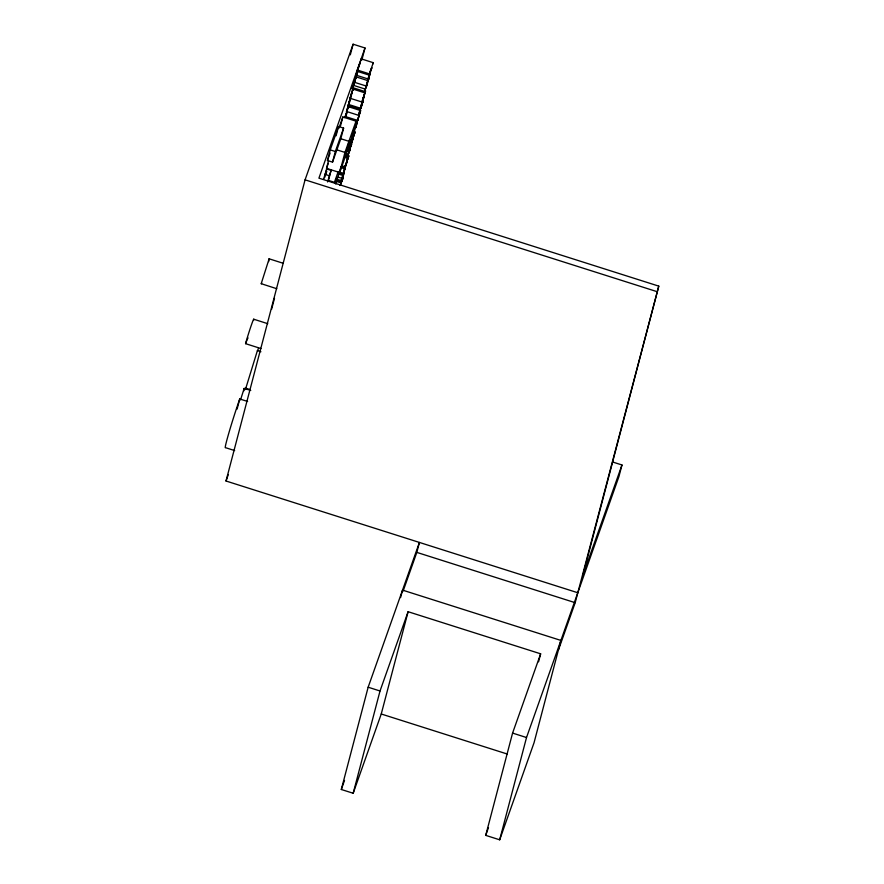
<?xml version="1.0" encoding="UTF-8"?>
<svg xmlns="http://www.w3.org/2000/svg" width="884" height="884" viewBox="0 0 884 884"><rect width="100%" height="100%" fill="white"/><g stroke="black" fill="none" stroke-linecap="round" stroke-linejoin="round"><path stroke-width="1.33" d="M352.175 92.71L347.788 106.5L359.744 110.29L364.131 96.511L361.412 104.533M351.279 142.821L354.65 132.434L353.821 135.65M361.954 102.025L365.556 90.941L361.954 102.025L349.998 98.235L353.213 87.947M356.142 126.246L355.777 127.771L356.517 125.064M345.434 165.507L347.832 158.048L347.147 160.678M351.699 141.639L354.097 134.191L353.412 136.821M243.94 390.783L244.238 388.419L250.736 390.441M246.05 388.396A25.039 1.028 -72.4 0 1 245.42 389.512L257.399 350.628L260.913 351.744M368.053 80.4L369.457 75.659L367.379 82.61L369.954 74.134L366.164 86.013L354.208 82.212L356.307 74.831M366.164 86.013L368.617 77.593M348.815 103.052L349.313 101.174M343.688 172.17L344.948 167.883L344.506 169.85M362.794 102.433L363.092 101.273L358.44 115.263L346.484 111.472L348.23 105.682M358.44 115.263L360.186 109.483M268.648 261.62L269.123 258.813L261.2 283.687L276.803 288.725M346.506 114.367L346.738 113.251L345.401 116.721M350.771 145.982L351.224 144.059L349.953 148.313M237.1 409.093L239.752 398.971L247.619 401.469M577.793 592.744L226.017 481.007L305.068 179.839L353.103 44.2L365.015 47.979L361.865 59.968M271.565 309.389L274.504 298.195M350.307 54.852L353.103 44.2M327.445 160.512L330.24 149.882L338.517 126.5L343.6 128.114L340.815 138.733L332.528 162.126L327.445 160.512L330.063 153.142M323.533 179.308L326.726 168.977L331.091 170.358L328.45 180.413L334.417 182.314L338.075 171.993M339.677 172.535L344.959 152.413L356.02 121.174L350.738 141.285L339.677 172.535L326.516 168.358L328.494 160.811M325.411 174.004L326.726 168.977M336.075 135.793L338.517 126.5M340.55 125.793L342.859 116.986L356.816 121.428C359.169 115.649 361.755 107.826 360.296 111.119L359.666 113.075M332.528 162.126L335.323 151.495L343.6 128.114M327.566 181.96L331.091 170.358M365.799 87.98L367.501 83.66L364.097 92.621L352.141 88.82L356.86 74.853M347.92 108.489L344.859 117.638L346.992 111.638M371.125 69.029L371.954 67.67L367.556 80.532L355.6 76.731L358.617 66.797M350.285 99.881L350.495 99.096L347.788 106.5M360.981 60.101L361.302 58.885L373.258 62.687L372.938 63.902M341.003 166.7L335.798 184.049M335.909 180.292L340.683 181.806L345.401 167.838L345.069 169.098M344.561 157.186L346.948 157.949L351.666 143.982L351.335 145.23M364.097 92.621L368.816 78.654L368.484 79.903M340.13 185.43L343.644 174.546L340.771 182.966M337.876 173.861L342.661 175.386L342.959 174.225L339.368 173.087M340.826 167.562L344.406 168.7L344.716 167.54L341.125 166.402M346.528 150.766L348.915 151.518L349.224 150.368L346.826 149.606M348.285 144.081L350.672 144.843L350.981 143.683M354.296 131.031L353.998 132.191L357.258 122.666L356.959 123.826M356.816 121.428L357.125 120.268L345.169 116.478M367.556 80.532L370.573 70.598M368.993 75.052L369.313 73.836L357.357 70.035L357.037 71.261L368.993 75.052L373.258 62.687M359.368 114.235L358.871 116.113L359.788 113.03M361.523 106.003L360.97 108.146L362.031 104.069M341.754 181.739L342.053 180.579L340.362 185.364M362.241 103.682L362.451 102.898M342.572 179.098L342.23 180.413L343.091 177.64L342.749 178.955M348.539 157.043L348.837 155.882L346.451 155.131M354.804 133.186L355.103 132.025L352.716 131.263M538.555 661.796L540.643 653.817L408.099 611.717L381.247 713.996L353.18 793.257L341.312 789.489L368.153 687.211L419.425 542.444L416.817 552.389L403.126 591.042M400.585 597.573L402.54 590.114L560.909 640.425L534.058 742.704L499.681 839.8L485.725 835.369L512.576 733.09L540.643 653.817M353.18 793.257L380.021 690.99L408.099 611.717M499.681 839.8L526.521 737.521L618.911 476.631L621.971 464.973L612.756 462.045M558.301 650.37L575.186 602.689L658.779 286.129L318.914 178.159L365.015 47.979M658.779 286.129L582.788 575.639L621.971 464.973M348.539 107.726L348.716 107.052M346.075 115.583L345.622 117.152M357.589 72.145L357.158 73.604M353.158 88.997L352.661 90.698M352.65 90.477L353.07 88.798L351.534 93.008M347.556 159.507C348.926 149.904 346.727 170.258 342.627 165.927M345.81 116.799L346.075 115.915M356.959 74.024L357.501 71.869L355.423 78.82L355.688 78.046M361.269 104.975L360.794 107.019L363.004 100.765L359.744 110.29M355.733 76.875L354.208 82.212M351.313 93.671L350.528 96.544L351.302 94.566M335.025 182.999L337.003 177.419L335.301 183.364M240.503 399.944L244.183 388.363M355.6 76.731L358.838 66.532M352.362 91.66L351.71 93.682M352.285 91.66L351.832 93.019M356.351 76.157L356.639 75.273M356.804 74.532L356.097 76.61M355.954 76.179L356.661 73.803M353.843 84.179L355.766 78.411M349.456 100.732L351.445 95.063M356.429 74.764L357.611 71.151M351.357 94.71L350.65 96.699M357.434 70.145L361.302 58.885M338.848 128.313L342.859 116.986M348.837 103.218L350.617 98.223M349.567 102.212L346.484 111.472M326.516 168.358L328.262 163.418M324.55 177.739L326.826 171.286M226.017 481.007L228.315 474.498M350.672 144.843L355.103 132.025M348.915 151.518L353.114 138.412L349.534 149.473M344.406 168.7L348.837 155.882M342.661 175.386L346.848 162.269L343.279 173.341L338.495 171.816M341.312 789.489L344.517 780.428M485.725 835.369L488.487 827.568M345.434 116.898L346.064 115.207M260.946 348.55L245.575 343.666L247.045 339.898M348.473 107.152L348.804 106.301M354.263 83.107L355.114 80.941M348.65 153.308L350.351 148.998L346.948 157.949M342.384 177.176L344.086 172.855L340.683 181.806M352.141 88.82L354.782 82.179M350.384 97.417L350.053 98.179M261.31 283.797L261.686 283.068M247.41 339.014L248.039 337.898M359.169 65.239L359.998 63.869M356.02 75.14L367.976 78.941M353.379 85.328L365.335 89.118M352.473 87.582L364.429 91.372M348.418 104.411L360.374 108.202M348.097 105.34L360.042 109.13M340.815 138.733L348.893 141.307M336.881 149.849L344.959 152.413M345.799 153.694L348.186 154.446M330.24 149.882L335.323 151.495M344.882 155.949L347.279 156.711M338.34 177.176L341.92 178.314M324.848 174.281L329.213 175.673M337.423 179.43L341.014 180.568M336.307 180.203L341.08 181.728M335.931 181.253L340.716 182.767M305.068 179.839L656.845 291.587M269.123 258.813L283.322 263.322M253.675 319.201L267.753 323.677M245.476 388.142L250.161 389.634M244.26 388.927L245.365 389.28M234.658 450.575L225.486 447.658A31.316 1.282 -72.4 0 1 229.144 431.978A31.316 1.282 -72.4 0 1 239.752 398.971M416.817 552.389L575.186 602.689M368.153 687.211L380.021 690.99M512.576 733.09L526.521 737.521M381.247 713.996L507.228 754.019M257.399 350.628L257.454 350.683A14.52 0.597 -72.4 0 0 258.548 348.163M245.586 343.644A14.52 0.597 -72.4 0 1 251.167 325.643A14.52 0.597 -72.4 0 1 253.62 320.384M358.694 117.042L355.092 128.136L358.694 117.042M345.942 152.567L345.909 153.131L350.042 139.926L345.942 152.567M355.666 126.158L358.175 118.699L355.666 126.158M362.528 100.058L365.026 92.599L362.528 100.058"/></g></svg>
